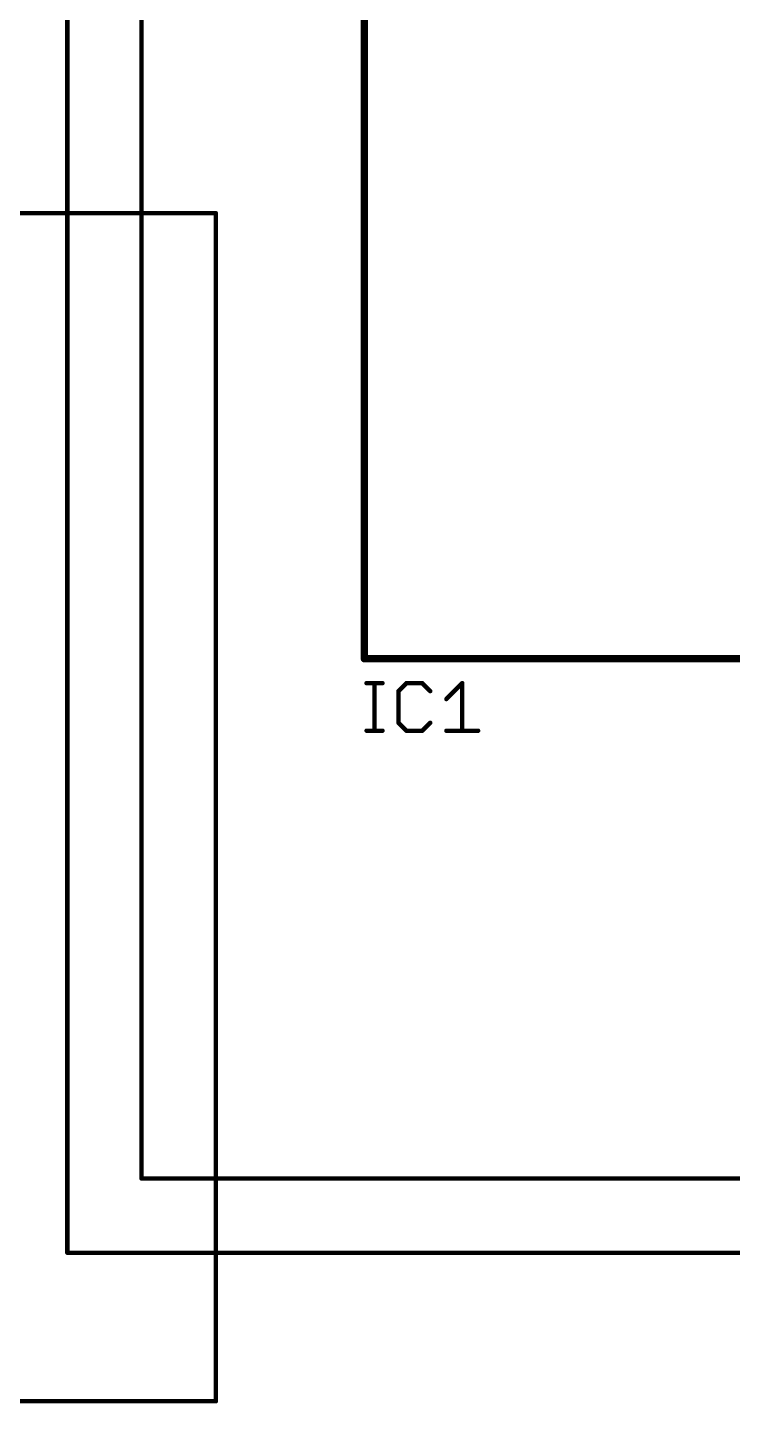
# Model space of a CAD drawing. Extents: x -13 to 211, y -15 to 133.
# Drawn here: x 49.44 to 73.55, y 2.46 to 49.53 of the extents above; entities that cross this region are included whole.
import ezdxf

# ---------------------------------------------------------------- set-up
doc = ezdxf.new("R2010")
doc.units = 0
for name, color, linetype in [('91', 94, 'CONTINUOUS'), ('94', 14, 'CONTINUOUS'), ('95', 251, 'CONTINUOUS')]:
    doc.layers.add(name, color=color, linetype=linetype)

msp = doc.modelspace()

# ---------------------------------------------------------------- linework, layer by layer
at = {"layer": '91', "const_width": 0.1524}
for points in [[(53.34, 71.12), (53.34, 10.16)], [(50.8, 7.62), (50.8, 66.04)], [(55.88, 43.18), (7.62, 43.18)], [(55.88, 2.54), (55.88, 43.18)], [(53.34, 10.16), (119.38, 10.16)], [(119.38, 7.62), (50.8, 7.62)], [(48.26, 2.54), (55.88, 2.54)]]:
    msp.add_lwpolyline(points, dxfattribs=at)
at = {"layer": '91', "const_width": 0.0762}
for points in [[(55.9181, 43.18, 1), (55.8419, 43.18)], [(55.88, 43.1419, 1), (55.88, 43.2181)], [(53.34, 10.1981, 1), (53.34, 10.1219)], [(53.3019, 10.16, 1), (53.3781, 10.16)], [(50.8, 7.6581, 1), (50.8, 7.5819)], [(50.7619, 7.62, 1), (50.8381, 7.62)], [(55.8419, 2.54, 1), (55.9181, 2.54)], [(55.88, 2.5019, 1), (55.88, 2.5781)]]:
    msp.add_lwpolyline(points, format="xyb", dxfattribs=at)
at = {"layer": '94', "const_width": 0.254}
for points in [[(60.96, 27.94), (60.96, 91.44)], [(99.06, 27.94), (60.96, 27.94)]]:
    msp.add_lwpolyline(points, dxfattribs=at)
at = {"layer": '94', "const_width": 0.127}
for points in [[(60.96, 28.0035, 1), (60.96, 27.8765)], [(60.8965, 27.94, 1), (61.0235, 27.94)]]:
    msp.add_lwpolyline(points, format="xyb", dxfattribs=at)
at = {"layer": '95', "const_width": 0.1524}
for points in [[(61.0362, 27.1032), (61.5785, 27.1032)], [(61.3074, 25.4762), (61.3074, 27.1032)], [(62.3988, 27.1032), (62.1276, 26.832)], [(62.1276, 26.832), (62.1276, 25.7474)], [(62.9411, 27.1032), (62.3988, 27.1032)], [(63.2123, 26.832), (62.9411, 27.1032)], [(63.7648, 26.5609), (64.3071, 27.1032)], [(64.3071, 27.1032), (64.3071, 25.4762)], [(61.0362, 25.4762), (61.5785, 25.4762)], [(62.1276, 25.7474), (62.3988, 25.4762)], [(62.3988, 25.4762), (62.9411, 25.4762)], [(62.9411, 25.4762), (63.2123, 25.7474)], [(63.7648, 25.4762), (64.8495, 25.4762)]]:
    msp.add_lwpolyline(points, dxfattribs=at)
at = {"layer": '95', "const_width": 0.0762}
for points in [[(61.0362, 27.1413, 1), (61.0362, 27.0651)], [(61.3455, 27.1032, 1), (61.2693, 27.1032)], [(61.5785, 27.0651, 1), (61.5785, 27.1413)], [(62.1657, 26.832, 1), (62.0895, 26.832)], [(62.1007, 26.859, 1), (62.1546, 26.8051)], [(62.3988, 27.1413, 1), (62.3988, 27.0651)], [(62.4257, 27.0762, 1), (62.3719, 27.1301)], [(62.9681, 27.1301, 1), (62.9142, 27.0762)], [(62.9411, 27.0651, 1), (62.9411, 27.1413)], [(63.1854, 26.8051, 1), (63.2392, 26.859)], [(64.3452, 27.1032, 1), (64.269, 27.1032)], [(64.3341, 27.0762, 1), (64.2802, 27.1301)], [(63.7379, 26.5878, 1), (63.7917, 26.5339)], [(61.0362, 25.5143, 1), (61.0362, 25.4381)], [(61.2693, 25.4762, 1), (61.3455, 25.4762)], [(61.5785, 25.4381, 1), (61.5785, 25.5143)], [(62.1546, 25.7743, 1), (62.1007, 25.7204)], [(62.0895, 25.7474, 1), (62.1657, 25.7474)], [(62.3988, 25.5143, 1), (62.3988, 25.4381)], [(62.3719, 25.4493, 1), (62.4257, 25.5031)], [(62.9142, 25.5031, 1), (62.9681, 25.4493)], [(62.9411, 25.4381, 1), (62.9411, 25.5143)], [(63.2392, 25.7204, 1), (63.1854, 25.7743)], [(63.7648, 25.5143, 1), (63.7648, 25.4381)], [(64.269, 25.4762, 1), (64.3452, 25.4762)], [(64.8495, 25.4381, 1), (64.8495, 25.5143)]]:
    msp.add_lwpolyline(points, format="xyb", dxfattribs=at)

doc.saveas('drawing.dxf')
